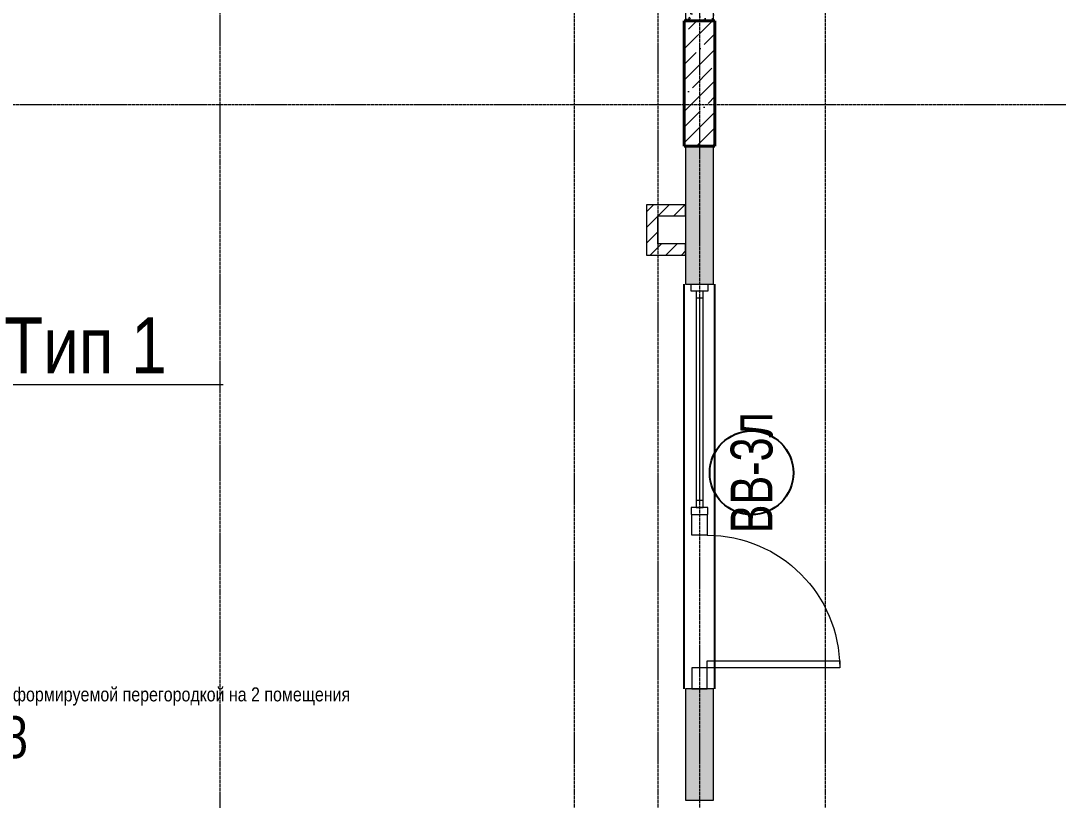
# Model space of a CAD drawing. Header units: millimetres. Extents: x -231292 to 573618, y -153144 to 564035.
# Drawn here: x 57413 to 64856, y 34640 to 40230 of the extents above; entities that cross this region are included whole.
import ezdxf
from ezdxf import colors
from ezdxf.entities.mleader import LeaderData, LeaderLine
from ezdxf.enums import TextEntityAlignment as Align
from ezdxf.math import Vec2, Vec3

# ---------------------------------------------------------------- set-up
doc = ezdxf.new("R2010")
doc.units = ezdxf.units.MM
doc.linetypes.add('CENTER2', pattern=[28.575, 19.05, -3.175, 3.175, -3.175])
doc.linetypes.add('HIDDEN2', pattern=[4.7625, 3.175, -1.5875])
doc.layers.get('0').update_dxf_attribs({"color": 250})
doc.layers.get('Defpoints').update_dxf_attribs({"color": 250})
for name, color, linetype, lineweight in [('A-AREA', 250, 'Continuous', 15), ('АР_Витраж', 250, 'Continuous', 13), ('АР_Витраж марка', 250, 'Continuous', 9), ('АР_Двери_витраж', 250, 'Continuous', 9), ('АР_Колонны', 250, 'Continuous', 35), ('АР_площадь пом', 250, 'Continuous', 5), ('АР_Стены ЖБ', 250, 'Continuous', 35), ('АР_Стены ПЕНОблок', 250, 'Continuous', 20), ('АР_Штриховка', 250, 'Continuous', 0), ('Размеры зашивки ГКЛ', 250, 'Continuous', 0), ('РД_Оси_100', 250, 'Continuous', 0), ('РД_проем_инж перемыч_фахверк', 250, 'Continuous', 18)]:
    doc.layers.add(name, color=color, linetype=linetype, lineweight=lineweight)
doc.layers.add('РД_Витраж_вн', color=250, linetype='Continuous')
doc.layers.add('РД_Проем', color=250, linetype='Continuous', lineweight=0, plot=False)
doc.styles.add('Arial_09', font='ARIALN.TTF', dxfattribs={"width": 0.9})
doc.styles.add('style1', font='ARIALN.TTF')

# ---------------------------------------------------------------- blocks, each defined once
blk = doc.blocks.new('СОШ_2200_АР_ОСИ_М100_28.05.24')
at = {"layer": 'РД_Оси_100', "linetype": 'CENTER2'}
for p, q in [((49960, -6155), (49960, 139938.679)), ((43327.994, 26400), (71363.995, 26400))]:
    blk.add_line(p, q, dxfattribs=at)
for points in [[(52500, 139938.679), (52500, -5755), (52358.276, -6155)], [(53100, 139938.679), (53100, -5755), (52949.266, -6155)], [(54300, 139938.679), (54300, -6155)], [(53400, 70753.904), (53400, -5755), (53550, -6155)]]:
    blk.add_lwpolyline(points, dxfattribs=at)
blk = doc.blocks.new('MOK-МаркаПомещения1')
at = {"layer": 'A-AREA', "color": 0}
blk.add_line((-3.651, -1.944), (3.649, -1.944), dxfattribs=at)
at = {"layer": 'A-AREA', "color": 0, "style": 'style1'}
blk.add_attdef('АР-ПОМЕЩЕНИЕ:ПЛОЩАДЬ', text='', height=3, dxfattribs=at).set_placement((0, 0), align=Align.MIDDLE)
at = {"layer": 'Defpoints', "style": 'style1', "flags": 8}
blk.add_attdef('АР-ПОМЕЩЕНИЕ:НАИМЕНОВАНИЕ', text='', height=1, dxfattribs=at).set_placement((0, 2.956), align=Align.MIDDLE)
blk = doc.blocks.new('МаркаВитража1')
at = {"layer": 'Defpoints'}
blk.add_circle((0, 0), 3, dxfattribs=at)
at = {"color": 0, "linetype": 'ByBlock', "lineweight": -2, "style": 'Arial_09', "width": 0.9}
blk.add_attdef('АР-ОКНО:НАИМЕНОВАНИЕ', text='', height=3, dxfattribs=at).set_placement((0, 0), align=Align.MIDDLE)

msp = doc.modelspace()

# ---------------------------------------------------------------- hatches: boundary and pattern name
at = {"layer": 'АР_Штриховка', "linetype": 'Continuous', "lineweight": 0}
h = msp.add_hatch(dxfattribs=at)
h.set_pattern_fill('AR-CONC', color=256, angle=45, style=0)
h.set_pattern_definition([(95, (8883.4, 13229.69), (140.09465, 117.55338), [19.05, -209.55]), (40, (8883.4, 13229.69), (-160.01845, 110.17673), [15.24, -167.6406]), (145.45144, (8895.08, 13239.48), (-19.9238, 227.7301), [16.19, -178.09024]), (91.1842, (8847.48, 13265.6), (221.41024, 161.9534), [28.575, -314.325]), (141.63556, (8865.93, 13279.1), (-7.0866, 342.8268), [24.285, -267.1356]), (36.18415, (8847.48, 13265.6), (-7.0866, 342.8268), [22.86, -251.4597]), (66, (8874.42, 13274.59), (179.51998, 34.89515), [19.05, -209.55]), (11, (8874.42, 13274.59), (-86.5399, 173.9412), [15.24, -167.64]), (116.45145, (8889.38, 13277.5), (92.98005, 208.83634), [16.19, -178.08994]), (82.5, (8883.4, 13229.686), (-57.60547, 61.973414), [0, -165.608, 0, -170.18, 0, -168.275]), (52.5, (8883.4, 13229.69), (-23.58973, 118.087), [0, -97.028, 0, -161.798, 0, -64.135]), (12.5, (8843.35, 13189.634), (99.92786, 91.826196), [0, -63.5, 0, -198.12, 0, -262.89]), (2.5, (8825.39, 13171.67), (86.7639, 122.7224), [0, -82.55, 0, -131.572, 0, -186.69])])
h.paths.add_polyline_path([(62183.403, 40228.686), (62383.403, 40228.686), (62383.403, 43830.686), (62183.403, 43830.686)], flags=0)
at = {"layer": 'АР_Штриховка', "linetype": 'Continuous', "lineweight": 5}
h = msp.add_hatch(dxfattribs=at)
h.set_pattern_fill('ANSI35', color=256, scale=25, style=0)
h.set_pattern_definition([(45, (8883.4, 13229.69), (-112.2532, 112.2532), []), (45, (8995.66, 13229.69), (-112.2532, 112.2532), [198.4375, -39.6875, 0, -39.6875])])
h.paths.add_polyline_path([(62173.403, 39329.686), (62393.403, 39329.686), (62393.403, 40229.686), (62173.403, 40229.686)], flags=0)
at = {"layer": 'АР_Штриховка', "linetype": 'Continuous', "lineweight": 0}
h = msp.add_hatch(dxfattribs=at)
h.set_pattern_fill('AR-CONC', color=256, angle=45, style=0)
h.set_pattern_definition([(95, (8883.4, 13229.69), (140.09465, 117.55338), [19.05, -209.55]), (40, (8883.4, 13229.69), (-160.01845, 110.1767), [15.24, -167.6406]), (145.45144, (8895.08, 13239.48), (-19.9238, 227.7301), [16.19, -178.09024]), (91.1842, (8847.48, 13265.6), (221.41024, 161.9534), [28.575, -314.325]), (141.63556, (8865.93, 13279.1), (-7.0866, 342.8268), [24.285, -267.1356]), (36.18415, (8847.48, 13265.6), (-7.0866, 342.8268), [22.86, -251.4597]), (66, (8874.42, 13274.59), (179.51998, 34.89515), [19.05, -209.55]), (11, (8874.42, 13274.59), (-86.5399, 173.9412), [15.24, -167.64]), (116.45145, (8889.38, 13277.5), (92.98005, 208.83634), [16.19, -178.08994]), (82.5, (8883.4, 13229.686), (-57.60547, 61.973414), [0, -165.608, 0, -170.18, 0, -168.275]), (52.5, (8883.4, 13229.69), (-23.58973, 118.087), [0, -97.028, 0, -161.798, 0, -64.135]), (12.5, (8843.35, 13189.634), (99.92786, 91.826196), [0, -63.5, 0, -198.12, 0, -262.89]), (2.5, (8825.39, 13171.67), (86.7639, 122.7224), [0, -82.55, 0, -131.572, 0, -186.69])])
h.paths.add_polyline_path([(62183.403, 34639.689), (62383.403, 34639.689), (62383.403, 35439.691), (62183.403, 35439.691)], flags=0)
h.paths.add_polyline_path([(62183.403, 38339.691), (62383.403, 38339.691), (62383.403, 39330.686), (62183.403, 39330.686)], flags=0)
at = {"layer": 'АР_Штриховка', "linetype": 'Continuous', "lineweight": 0, "ltscale": 0.5}
h = msp.add_hatch(dxfattribs=at)
h.set_pattern_fill('ANSI31', color=256, scale=25, angle=-360, style=0)
h.set_pattern_definition([(45, (8883.4, 13229.69), (-56.1266, 56.1266), [])])
h.paths.add_polyline_path([(61983.403, 38829.686), (61903.403, 38909.686), (61903.403, 38549.686), (61983.403, 38629.686)], flags=0)
h = msp.add_hatch(dxfattribs=at)
h.set_pattern_fill('ANSI31', color=256, scale=25, style=0)
h.set_pattern_definition([(45, (8883.4, 13229.69), (-56.1266, 56.1266), [])])
h.paths.add_polyline_path([(61903.403, 38909.686), (61983.403, 38829.686), (62183.403, 38829.686), (62183.403, 38909.686)], flags=0)
h = msp.add_hatch(dxfattribs=at)
h.set_pattern_fill('ANSI31', color=256, scale=25, style=0)
h.set_pattern_definition([(45, (8883.4, 13229.69), (-56.1266, 56.1266), [])])
h.paths.add_polyline_path([(62183.403, 38549.686), (62183.403, 38629.686), (61983.403, 38629.686), (61903.403, 38549.686)], flags=0)

# ---------------------------------------------------------------- linework, layer by layer
at = {"layer": 'АР_Витраж', "linetype": 'Continuous', "lineweight": 5}
for p, q in [((62173.403, 38339.691), (62173.403, 36689.691)), ((62393.403, 38339.691), (62393.403, 36689.691))]:
    msp.add_line(p, q, dxfattribs=at)
at = {"layer": 'АР_Витраж', "linetype": 'Continuous', "lineweight": 13}
for p, q in [((62308.403, 38239.691), (62258.403, 38239.691)), ((62283.403, 38239.691), (62283.403, 36789.691)), ((62308.403, 36789.691), (62258.403, 36789.691))]:
    msp.add_line(p, q, dxfattribs=at)
for points in [[(62223.403, 38289.691), (62223.403, 38339.691), (62343.403, 38339.691), (62343.403, 38289.691)], [(62308.403, 38289.691), (62258.403, 38289.691), (62258.403, 36739.691), (62308.403, 36739.691)], [(62223.403, 36739.691), (62223.403, 36689.691), (62343.403, 36689.691), (62343.403, 36739.691)]]:
    msp.add_lwpolyline(points, close=True, dxfattribs=at)
at = {"layer": 'АР_Двери_витраж', "linetype": 'Continuous', "lineweight": 9}
for points in [[(62228.403, 36539.691), (62228.403, 36689.691), (62338.403, 36689.691), (62338.403, 36539.691)], [(62228.403, 35589.691), (62228.403, 35439.691), (62338.403, 35439.691), (62338.403, 35589.691)], [(62338.403, 35589.691), (62338.403, 35639.691), (63288.403, 35639.691), (63288.403, 35589.691)]]:
    msp.add_lwpolyline(points, close=True, dxfattribs=at)
at = {"layer": 'АР_Двери_витраж', "linetype": 'Continuous', "lineweight": 9, "extrusion": (0, 0, -1)}
msp.add_arc((-62338.403, 35589.691), 950, 90, 180, dxfattribs=at)
at = {"layer": 'АР_Колонны', "linetype": 'HIDDEN2', "lineweight": 25}
for p, q in [((62173.403, 40229.686), (62393.403, 40229.686)), ((62173.403, 39329.686), (62173.403, 40229.686)), ((62393.403, 40229.686), (62393.403, 39329.686)), ((62393.403, 39329.686), (62173.403, 39329.686))]:
    msp.add_line(p, q, dxfattribs=at)
at = {"layer": 'АР_Колонны', "linetype": 'Continuous', "lineweight": 35}
for p, q in [((62173.403, 40229.686), (62393.403, 40229.686)), ((62173.403, 39329.686), (62173.403, 40229.686)), ((62393.403, 39329.686), (62393.403, 40229.686)), ((62173.403, 39329.686), (62393.403, 39329.686))]:
    msp.add_line(p, q, dxfattribs=at)
at = {"layer": 'АР_Стены ЖБ', "linetype": 'Continuous', "lineweight": 40}
for p, q in [((62393.403, 40229.686), (62173.403, 40229.686)), ((62173.403, 40229.686), (62173.403, 39329.686)), ((62393.403, 39329.686), (62393.403, 40229.686)), ((62173.403, 39329.686), (62393.403, 39329.686))]:
    msp.add_line(p, q, dxfattribs=at)
at = {"layer": 'АР_Стены ПЕНОблок', "linetype": 'Continuous', "lineweight": 20}
for p, q in [((62183.403, 43830.686), (62183.403, 40228.686)), ((62383.403, 40228.686), (62383.403, 43830.686)), ((62183.403, 40228.686), (62383.403, 40228.686)), ((62383.403, 39330.686), (62183.403, 39330.686)), ((62183.403, 39330.686), (62183.403, 38339.691)), ((62383.403, 38339.691), (62383.403, 39330.686)), ((61903.403, 38909.686), (61903.403, 38549.686)), ((62183.403, 38909.686), (61903.403, 38909.686)), ((62183.403, 38829.686), (62183.403, 38909.686)), ((61983.403, 38629.686), (61983.403, 38829.686)), ((61983.403, 38829.686), (62183.403, 38829.686)), ((62183.403, 38629.686), (61983.403, 38629.686)), ((62183.403, 38549.686), (62183.403, 38629.686)), ((61903.403, 38549.686), (62183.403, 38549.686)), ((62183.403, 38339.691), (62383.403, 38339.691)), ((62383.403, 35439.691), (62183.403, 35439.691)), ((62183.403, 35439.691), (62183.403, 34639.689)), ((62383.403, 34639.689), (62383.403, 35439.691)), ((62183.403, 34639.689), (62383.403, 34639.689))]:
    msp.add_line(p, q, dxfattribs=at)
at = {"layer": 'РД_Витраж_вн', "linetype": 'Continuous', "lineweight": -3}
for p, q in [((62173.403, 35439.691), (62173.403, 38339.691)), ((62393.403, 35439.691), (62393.403, 38339.691))]:
    msp.add_line(p, q, dxfattribs=at)
at = {"layer": 'РД_Проем', "linetype": 'Continuous', "lineweight": 0}
for p, q in [((62173.403, 35439.691), (62173.403, 38339.691)), ((62393.403, 35439.691), (62393.403, 38339.691))]:
    msp.add_line(p, q, dxfattribs=at)
at = {"layer": 'РД_проем_инж перемыч_фахверк', "linetype": 'Continuous', "lineweight": 18}
for p, q in [((62173.403, 38339.691), (62173.403, 35439.691)), ((62393.403, 38339.691), (62393.403, 35439.691))]:
    msp.add_line(p, q, dxfattribs=at)

# ---------------------------------------------------------------- block references
at = {"layer": 'АР_Витраж марка', "linetype": 'Continuous', "lineweight": 9, "xscale": 100, "yscale": 100, "zscale": 100, "rotation": 90}
msp.add_blockref('МаркаВитража1', (62655.982, 36987.897), dxfattribs=at).add_auto_attribs({'АР-ОКНО:НАИМЕНОВАНИЕ': 'ВВ-3л'})
at = {"layer": 'АР_площадь пом', "linetype": 'Continuous', "lineweight": 5}
ref = msp.add_blockref('MOK-МаркаПомещения1', (56939.765, 35092.1), dxfattribs=dict(at, xscale=100, yscale=100, zscale=100))
ref.add_attrib('АР-ПОМЕЩЕНИЕ:НАИМЕНОВАНИЕ', 'Кабинет иностранного языка с возможностью деления трансформируемой перегородкой на 2 помещения', dxfattribs={"layer": 'Defpoints', "height": 100, "style": 'style1'}).set_placement((56939.765, 35387.662), align=Align.MIDDLE)
ref.add_attrib('АР-ПОМЕЩЕНИЕ:ПЛОЩАДЬ', '111.48', dxfattribs={"layer": 'A-AREA', "color": 0, "height": 300, "style": 'style1'}).set_placement((56939.765, 35092.1), align=Align.MIDDLE)
at = {"layer": 'РД_Оси_100'}
msp.add_blockref('СОШ_2200_АР_ОСИ_М100_28.05.24', (8883.403, 13229.686), dxfattribs=at)

# ---------------------------------------------------------------- leaders
at = {"layer": 'Размеры зашивки ГКЛ'}
ml = msp.add_multileader_mtext('Standard', dxfattribs=at)
ml.set_content('\\pxsm1;Тип 1 ', color=(0, 0, 138), style='style1')
ml.set_leader_properties(color=256, linetype='ByLayer', lineweight=9)
ml.build(insert=Vec2(0, 0))
ml.multileader.update_dxf_attribs({"has_dogleg": 0, "text_left_attachment_type": 6, "text_right_attachment_type": 6, "text_bottom_attachment_type": 10, "dogleg_length": 25, "arrow_head_size": 400})
ctx = ml.context
ctx.base_point, ctx.char_height, ctx.arrow_head_size, ctx.landing_gap_size, ctx.plane_origin = Vec3(57244.575, 37621.771), 400, 400, 50, Vec3(49075.665, 44592.336)
ctx.left_attachment, ctx.right_attachment, ctx.top_attachment = 6, 6, 10
notes = []
notes.append((ctx, [(0, (1, 1, 0), (57219.575, 37621.771), (1, 0), 25, [(1, [(54869.797, 37621.771)], 0, [])])]))
ctx.mtext.insert, ctx.mtext.width, ctx.mtext.defined_height, ctx.mtext.line_spacing_factor, ctx.mtext.flow_direction = Vec3(57294.575, 38101.771), 1668.44707, 600, 0.3, 5
for ctx, leaders in notes:
    for number, flags, end, landing, length, lines in leaders:
        leader = LeaderData()
        leader.index, (leader.has_last_leader_line, leader.has_dogleg_vector, leader.attachment_direction) = number, flags
        leader.last_leader_point, leader.dogleg_vector, leader.dogleg_length = Vec3(end), Vec3(landing), length
        for number, points, colour, breaks in lines:
            line = LeaderLine()
            line.index, line.vertices, line.color, line.breaks = number, Vec3.list(points), colors.encode_raw_color(colour), breaks
            leader.lines.append(line)
        ctx.leaders.append(leader)

doc.saveas('drawing.dxf')
